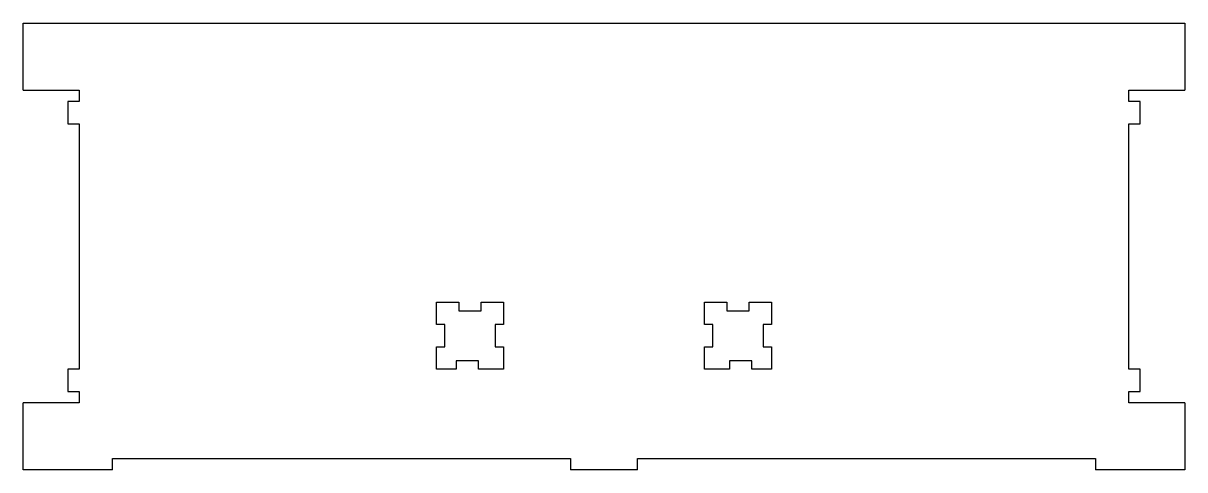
# Model space of a CAD drawing. Header units: inches. Extents: x 0 to 13, y 0 to 5.
import ezdxf

# ---------------------------------------------------------------- set-up
doc = ezdxf.new("R2010")
doc.units = ezdxf.units.IN
doc.header["$MEASUREMENT"] = 0
doc.layers.add('CUT', color=7, linetype='Continuous')

msp = doc.modelspace()

# ---------------------------------------------------------------- linework, layer by layer
at = {"layer": 'CUT'}
for p, q in [((0, 5), (13, 5)), ((0, 4.25), (0, 5)), ((13, 5), (13, 4.25)), ((0, 4.25), (0.625, 4.25)), ((0.625, 4.25), (0.625, 4.125)), ((12.375, 4.125), (12.375, 4.25)), ((12.375, 4.25), (13, 4.25)), ((0.625, 4.125), (0.5, 4.125)), ((0.5, 4.125), (0.5, 3.875)), ((12.5, 4.125), (12.375, 4.125)), ((12.5, 3.875), (12.5, 4.125)), ((0.5, 3.875), (0.625, 3.875)), ((0.625, 3.875), (0.625, 1.125)), ((12.375, 1.125), (12.375, 3.875)), ((12.375, 3.875), (12.5, 3.875)), ((4.625, 1.625), (4.625, 1.875)), ((4.625, 1.875), (4.875, 1.875)), ((4.875, 1.875), (4.875, 1.781)), ((5.125, 1.781), (5.125, 1.875)), ((5.125, 1.875), (5.375, 1.875)), ((5.375, 1.875), (5.375, 1.625)), ((7.625, 1.625), (7.625, 1.875)), ((7.625, 1.875), (7.875, 1.875)), ((7.875, 1.875), (7.875, 1.781)), ((8.125, 1.781), (8.125, 1.875)), ((8.125, 1.875), (8.375, 1.875)), ((8.375, 1.875), (8.375, 1.625)), ((4.875, 1.781), (5.125, 1.781)), ((7.875, 1.781), (8.125, 1.781)), ((4.719, 1.625), (4.625, 1.625)), ((4.719, 1.375), (4.719, 1.625)), ((5.375, 1.625), (5.281, 1.625)), ((5.281, 1.625), (5.281, 1.375)), ((7.719, 1.625), (7.625, 1.625)), ((7.719, 1.375), (7.719, 1.625)), ((8.375, 1.625), (8.281, 1.625)), ((8.281, 1.625), (8.281, 1.375)), ((4.625, 1.125), (4.625, 1.375)), ((4.625, 1.375), (4.719, 1.375)), ((5.281, 1.375), (5.375, 1.375)), ((5.375, 1.375), (5.375, 1.125)), ((7.625, 1.125), (7.625, 1.375)), ((7.625, 1.375), (7.719, 1.375)), ((8.281, 1.375), (8.375, 1.375)), ((8.375, 1.375), (8.375, 1.125)), ((5.096, 1.219), (4.846, 1.219)), ((4.846, 1.219), (4.846, 1.125)), ((5.096, 1.125), (5.096, 1.219)), ((8.154, 1.219), (7.904, 1.219)), ((7.904, 1.219), (7.904, 1.125)), ((8.154, 1.125), (8.154, 1.219)), ((0.625, 1.125), (0.5, 1.125)), ((0.5, 1.125), (0.5, 0.875)), ((4.846, 1.125), (4.625, 1.125)), ((5.375, 1.125), (5.096, 1.125)), ((7.904, 1.125), (7.625, 1.125)), ((8.375, 1.125), (8.154, 1.125)), ((12.5, 1.125), (12.375, 1.125)), ((12.5, 0.875), (12.5, 1.125)), ((0.5, 0.875), (0.625, 0.875)), ((0.625, 0.875), (0.625, 0.75)), ((12.375, 0.75), (12.375, 0.875)), ((12.375, 0.875), (12.5, 0.875)), ((0.625, 0.75), (0, 0.75)), ((0, 0), (0, 0.75)), ((13, 0.75), (12.375, 0.75)), ((13, 0.75), (13, 0)), ((1, 0), (1, 0.125)), ((1, 0.125), (6.125, 0.125)), ((6.125, 0.125), (6.125, 0)), ((6.875, 0), (6.875, 0.125)), ((6.875, 0.125), (12, 0.125)), ((12, 0.125), (12, 0)), ((1, 0), (0, 0)), ((6.875, 0), (6.125, 0)), ((13, 0), (12, 0))]:
    msp.add_line(p, q, dxfattribs=at)

doc.saveas('drawing.dxf')
